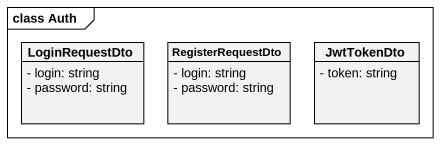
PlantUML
@startuml
mainframe class Auth
hide circle
hide empty members
skinparam classAttributeIconSize 0
class LoginRequestDto {
  - login: string
  - password: string
}
class RegisterRequestDto {
  - login: string
  - password: string
}
class JwtTokenDto {
  - token: string
}
@enduml
